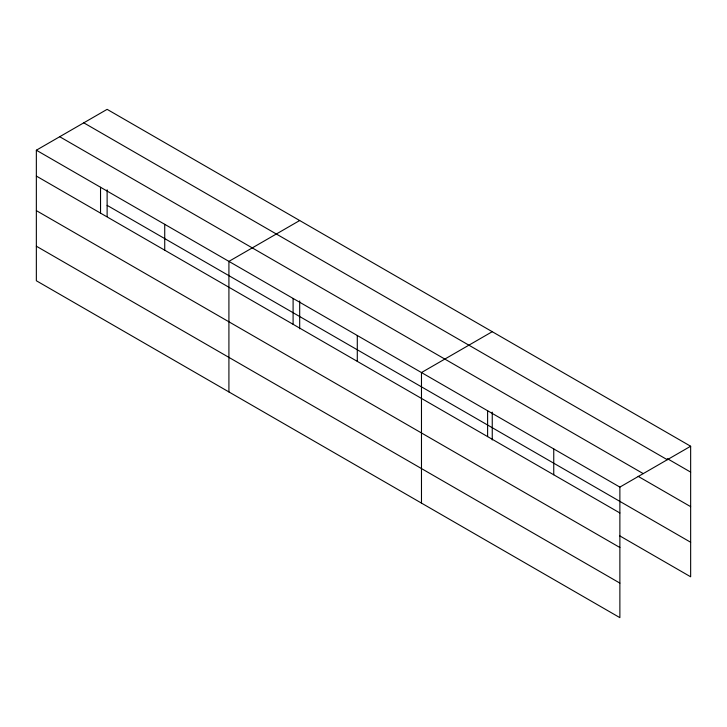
<?xml version="1.0" encoding="UTF-8"?>
<svg xmlns="http://www.w3.org/2000/svg" width="727" height="727" viewBox="0 0 727 727"><rect width="100%" height="100%" fill="white"/><g stroke="black" fill="none" stroke-linecap="round" stroke-linejoin="round"><path stroke-width="1.09" d="M36.35 150.207L619.877 487.099L619.877 617.65L36.35 280.758L36.35 150.207L107.123 109.35L690.65 446.242L690.65 576.793L619.658 535.808M299.688 220.526L228.914 261.384L228.914 391.935M492.252 331.694L421.478 372.56L421.478 503.111M619.877 487.099L690.65 446.242M667.313 458.637L690.65 472.114M83.769 122.827L667.295 459.728M59.705 136.721L643.231 473.622M638.133 476.339L690.65 506.655M107.123 205.35L690.65 542.251M36.35 176.07L619.877 512.971M36.35 210.621L619.877 547.513M36.35 246.208L619.877 583.109M553.747 448.922L553.747 474.786M492.252 412.136L492.252 439.962M487.608 410.737L487.608 436.609M357.293 335.501L357.293 361.364M299.688 300.96L299.688 328.786M293.099 298.443L293.099 324.306M164.729 224.325L164.729 250.188M107.123 189.783L107.123 216.492M100.535 187.266L100.535 213.129"/></g></svg>
